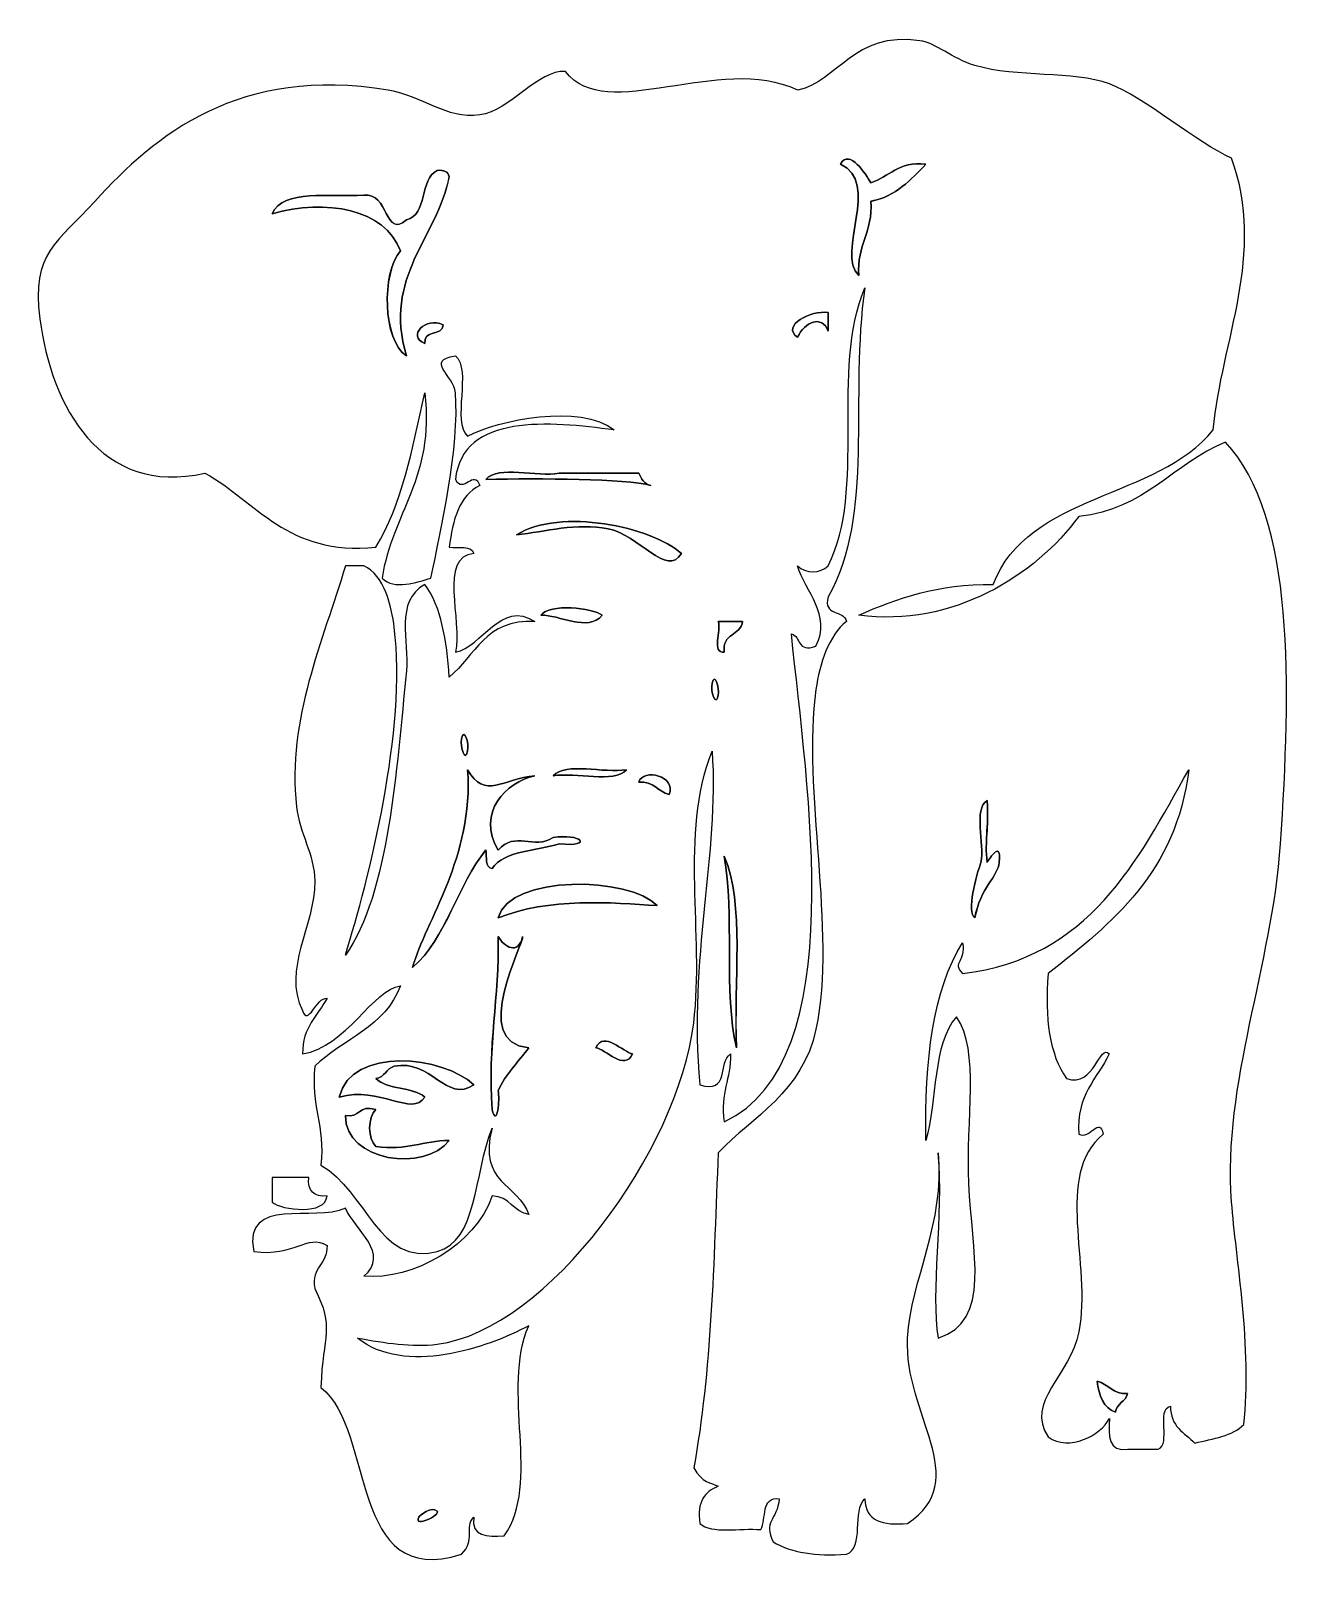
# Model space of a CAD drawing. Header units: centimetres. Extents: x -66 to 65, y -66 to 66.
# Drawn here: x 21.814 to 25.632, y -19.237 to -14.531 of the extents above; entities that cross this region are included whole.
import ezdxf

# ---------------------------------------------------------------- set-up
doc = ezdxf.new("R2010")
doc.units = ezdxf.units.CM
doc.header["$MEASUREMENT"] = 0
doc.layers.add('Layer 1', color=7, linetype='Continuous')

msp = doc.modelspace()

# ---------------------------------------------------------------- linework, layer by layer
at = {"layer": 'Layer 1'}
for points, knots in [([(25.06873, -17.61864), (25.03899, -17.58377), (25.02476, -17.72225), (24.93953, -17.69315), (24.93953, -17.69315), (24.88817, -17.62071), (24.87328, -17.51154), (24.88413, -17.37618), (24.88413, -17.37618), (25.07741, -17.22333), (25.27098, -17.0708), (25.30855, -16.76063), (25.30855, -16.76063), (25.15258, -17.0382), (25.00989, -17.32909), (24.62579, -17.37618), (24.62579, -17.37618), (24.59118, -17.34057), (24.63685, -17.34242), (24.62579, -17.28297), (24.62579, -17.28297), (24.53483, -17.42712), (24.51138, -17.63963), (24.51511, -17.87971), (24.51511, -17.87971), (24.54951, -17.75906), (24.53424, -17.58824), (24.6074, -17.50673), (24.6074, -17.50673), (24.67913, -17.60944), (24.63563, -17.81807), (24.64426, -18.01018), (24.64426, -18.01018), (24.65344, -18.21431), (24.71514, -18.42629), (24.55195, -18.47651), (24.55195, -18.47651), (24.52838, -18.33779), (24.56751, -18.10882), (24.55195, -17.91702), (24.55195, -17.91702), (24.57428, -18.13078), (24.46964, -18.29831), (24.45977, -18.47651), (24.45977, -18.47651), (24.4472, -18.70577), (24.65924, -18.9041), (24.45977, -19.03605), (24.45977, -19.03605), (24.38484, -19.04333), (24.33124, -19.02914), (24.33052, -18.96146), (24.33052, -18.96146), (24.29144, -18.99641), (24.33023, -19.11026), (24.27522, -19.12929), (24.27522, -19.12929), (24.18256, -19.13596), (24.10795, -19.12437), (24.05382, -19.09201), (24.05382, -19.09201), (24.02273, -19.02975), (24.06557, -19.0283), (24.07229, -18.96146), (24.07229, -18.96146), (24.01633, -18.95461), (24.034, -19.02216), (24.01689, -19.0547), (24.01689, -19.0547), (23.95424, -19.04959), (23.86737, -19.06907), (23.8324, -19.03605), (23.8324, -19.03605), (23.82253, -18.97004), (23.84801, -18.93998), (23.88783, -18.92413), (23.88783, -18.92413), (23.86629, -18.91249), (23.83954, -18.91463), (23.81396, -18.86825), (23.81396, -18.86825), (23.86746, -18.58038), (23.87452, -18.24558), (23.88783, -17.91702), (23.88783, -17.91702), (23.99184, -17.80804), (24.14299, -17.73411), (24.18297, -17.54401), (24.18297, -17.54401), (24.24597, -17.24519), (24.1396, -16.81807), (24.18297, -16.51822), (24.18297, -16.51822), (24.19424, -16.44049), (24.22189, -16.35487), (24.2752, -16.31306), (24.2752, -16.31306), (24.26774, -16.2771), (24.20366, -16.29832), (24.2199, -16.23842), (24.2199, -16.23842), (24.36082, -15.99143), (24.28287, -15.63596), (24.3305, -15.30595), (24.3305, -15.30595), (24.22604, -15.55802), (24.33738, -15.9133), (24.2199, -16.14526), (24.2199, -16.14526), (24.19561, -16.16915), (24.15185, -16.16915), (24.12767, -16.14526), (24.12767, -16.14526), (24.15103, -16.22403), (24.23102, -16.29239), (24.18297, -16.38767), (24.18297, -16.38767), (24.12505, -16.4091), (24.13818, -16.35841), (24.10912, -16.35036), (24.10912, -16.35036), (24.15428, -16.811), (24.29406, -17.64134), (23.90621, -17.82377), (23.90621, -17.82377), (23.89258, -17.7354), (23.92695, -17.69558), (23.92463, -17.61866), (23.92463, -17.61866), (23.8878, -17.6435), (23.92222, -17.7405), (23.8324, -17.71182), (23.8324, -17.71182), (23.79647, -17.32907), (23.89159, -17.01589), (23.86931, -16.70479), (23.86931, -16.70479), (23.77014, -16.96014), (23.84724, -17.25126), (23.81396, -17.52534), (23.81396, -17.52534), (23.76755, -17.90864), (23.37425, -18.45194), (23.03902, -18.49514), (23.03902, -18.49514), (22.96367, -18.5048), (22.88207, -18.49146), (22.79915, -18.47649), (22.79915, -18.47649), (22.93843, -18.59148), (23.19325, -18.50678), (23.3157, -18.43924), (23.3157, -18.43924), (23.23241, -18.63188), (23.35399, -18.91663), (23.24196, -19.07334), (23.24196, -19.07334), (23.18907, -19.07702), (23.14123, -19.07567), (23.14978, -19.01741), (23.14978, -19.01741), (23.11935, -19.04728), (23.15801, -19.08705), (23.11287, -19.1293), (23.11287, -19.1293), (22.76978, -19.23662), (22.85445, -18.75859), (22.68835, -18.62574), (22.68835, -18.62574), (22.69359, -18.46413), (22.73137, -18.4476), (22.66996, -18.3274), (22.66996, -18.3274), (22.65792, -18.25914), (22.70986, -18.25575), (22.70682, -18.19678), (22.70682, -18.19678), (22.64586, -18.16082), (22.60956, -18.23163), (22.4855, -18.21546), (22.4855, -18.21546), (22.45243, -18.04525), (22.67066, -18.12905), (22.76223, -18.08486), (22.76223, -18.08486), (22.79173, -18.14931), (22.8992, -18.22295), (22.81758, -18.29004), (22.81758, -18.29004), (22.96572, -18.30277), (23.15529, -18.19627), (23.20514, -18.04755), (23.20514, -18.04755), (23.26009, -18.04784), (23.26777, -18.09605), (23.31574, -18.10351), (23.31574, -18.10351), (23.28515, -18.01019), (23.16075, -18.01151), (23.20514, -17.84242), (23.20514, -17.84242), (23.14989, -17.98511), (23.16111, -18.18334), (23.03906, -18.21546), (23.03906, -18.21546), (22.86475, -18.26129), (22.8252, -18.03306), (22.68838, -17.95437), (22.68838, -17.95437), (22.70124, -17.83576), (22.65716, -17.77456), (22.66999, -17.65597), (22.66999, -17.65597), (22.75505, -17.57405), (22.88332, -17.5359), (22.92833, -17.41345), (22.92833, -17.41345), (22.84538, -17.42324), (22.76601, -17.59739), (22.63305, -17.61869), (22.63305, -17.61869), (22.63223, -17.53701), (22.67914, -17.50357), (22.70684, -17.45084), (22.70684, -17.45084), (22.67435, -17.44552), (22.64977, -17.53858), (22.63305, -17.48809), (22.63305, -17.48809), (22.56995, -17.36053), (22.67078, -17.23491), (22.66999, -17.0964), (22.66999, -17.0964), (22.66951, -17.01835), (22.62297, -16.95043), (22.61461, -16.87264), (22.61461, -16.87264), (22.58585, -16.60546), (22.69488, -16.37379), (22.76222, -16.14527), (22.76222, -16.14527), (22.78058, -16.14527), (22.79916, -16.14527), (22.81757, -16.14527), (22.81757, -16.14527), (22.88057, -16.17279), (22.90176, -16.26775), (22.9098, -16.33175), (22.9098, -16.33175), (22.94872, -16.63734), (22.83331, -17.09285), (22.76222, -17.32026), (22.76222, -17.32026), (22.89488, -17.1327), (22.91565, -16.76268), (22.94671, -16.4623), (22.94671, -16.4623), (22.95589, -16.37361), (22.90956, -16.25204), (23.00211, -16.20121), (23.00211, -16.20121), (23.05228, -16.26857), (23.06826, -16.3706), (23.07593, -16.48095), (23.07593, -16.48095), (23.15409, -16.41695), (23.1852, -16.30543), (23.3343, -16.31307), (23.3343, -16.31307), (23.23117, -16.24687), (23.17637, -16.38938), (23.09432, -16.40628), (23.09432, -16.40628), (23.11644, -16.31047), (23.04204, -16.11722), (23.14983, -16.10794), (23.14983, -16.10794), (23.14406, -16.08262), (23.10358, -16.09244), (23.07596, -16.08929), (23.07596, -16.08929), (23.08567, -16.00592), (23.10639, -15.93353), (23.16814, -15.90284), (23.16814, -15.90284), (23.15002, -15.85051), (23.11901, -15.92985), (23.09432, -15.88408), (23.09432, -15.88408), (23.11721, -15.68495), (23.37936, -15.70866), (23.57412, -15.73496), (23.57412, -15.73496), (23.47093, -15.65416), (23.22389, -15.70416), (23.13134, -15.75359), (23.13134, -15.75359), (23.08229, -15.70983), (23.14489, -15.5533), (23.09435, -15.51115), (23.09435, -15.51115), (23.00175, -15.52544), (23.08983, -15.56928), (23.09435, -15.62304), (23.09435, -15.62304), (23.10819, -15.7838), (23.0503, -16.03619), (23.02061, -16.18253), (23.02061, -16.18253), (22.97828, -16.19441), (22.90935, -16.21947), (22.87295, -16.18253), (22.87295, -16.18253), (22.90388, -15.98375), (23.03165, -15.88289), (23.00217, -15.62304), (23.00217, -15.62304), (22.96486, -15.79044), (22.932, -15.96245), (22.85456, -16.08929), (22.85456, -16.08929), (22.58341, -16.11464), (22.49782, -15.95237), (22.33788, -15.86551), (22.33788, -15.86551), (22.02385, -15.93642), (21.87438, -15.66541), (21.83972, -15.39929), (21.83972, -15.39929), (21.81363, -15.19969), (21.89338, -15.16849), (22.00575, -15.0448), (22.00575, -15.0448), (22.18863, -14.84382), (22.44205, -14.63414), (22.8915, -14.7092), (22.8915, -14.7092), (22.99837, -14.72701), (23.06475, -14.79778), (23.1682, -14.78381), (23.1682, -14.78381), (23.26035, -14.77132), (23.3446, -14.64572), (23.42665, -14.65319), (23.42665, -14.65319), (23.54931, -14.81414), (23.89086, -14.59705), (24.12782, -14.70918), (24.12782, -14.70918), (24.2513, -14.68291), (24.29459, -14.53109), (24.49678, -14.5599), (24.49678, -14.5599), (24.54695, -14.56707), (24.59182, -14.61321), (24.66286, -14.63451), (24.66286, -14.63451), (24.79158, -14.67319), (24.95766, -14.64935), (25.06884, -14.69042), (25.06884, -14.69042), (25.17285, -14.729), (25.33734, -14.87087), (25.43788, -14.91426), (25.43788, -14.91426), (25.54316, -15.20559), (25.40727, -15.46383), (25.3825, -15.73494), (25.3825, -15.73494), (25.21399, -15.94367), (24.82238, -15.92716), (24.71826, -16.20116), (24.71826, -16.20116), (24.5512, -16.20026), (24.4273, -16.24278), (24.31228, -16.29437), (24.31228, -16.29437), (24.59544, -16.33181), (24.84571, -16.17467), (24.97654, -15.99597), (24.97654, -15.99597), (25.17773, -15.97562), (25.26131, -15.83621), (25.41937, -15.77221), (25.41937, -15.77221), (25.6318, -15.99681), (25.61691, -16.51074), (25.5855, -16.9845), (25.5855, -16.9845), (25.561, -17.35301), (25.41082, -17.70713), (25.43784, -18.06612), (25.43784, -18.06612), (25.4502, -18.23037), (25.50113, -18.50954), (25.4747, -18.73761), (25.4747, -18.73761), (25.44136, -18.77224), (25.38154, -18.78016), (25.32709, -18.7936), (25.32709, -18.7936), (25.29629, -18.76254), (25.25248, -18.74468), (25.2533, -18.68168), (25.2533, -18.68168), (25.20951, -18.69332), (25.25624, -18.79648), (25.21636, -18.81217), (25.21636, -18.81217), (25.18567, -18.81217), (25.15487, -18.81217), (25.12418, -18.81217), (25.12418, -18.81217), (25.0665, -18.82072), (25.06523, -18.77232), (25.06883, -18.71896), (25.06883, -18.71896), (25.04351, -18.77047), (24.94728, -18.82027), (24.88423, -18.77495), (24.88423, -18.77495), (24.81253, -18.66827), (24.95061, -18.59022), (24.97654, -18.45795), (24.97654, -18.45795), (25.01647, -18.25388), (24.90002, -17.98419), (25.05036, -17.86102), (25.05036, -17.86102), (25.03822, -17.80519), (25.01088, -17.87885), (24.97654, -17.86102), (24.97654, -17.86102), (24.96885, -17.74143), (25.03179, -17.69317), (25.06873, -17.61864)], [0, 0, 0, 0, 0.0090909, 0.0090909, 0.0090909, 0.0090909, 0.0181818, 0.0181818, 0.0181818, 0.0181818, 0.0272727, 0.0272727, 0.0272727, 0.0272727, 0.0363636, 0.0363636, 0.0363636, 0.0363636, 0.0454545, 0.0454545, 0.0454545, 0.0454545, 0.0545455, 0.0545455, 0.0545455, 0.0545455, 0.0636364, 0.0636364, 0.0636364, 0.0636364, 0.0727273, 0.0727273, 0.0727273, 0.0727273, 0.0818182, 0.0818182, 0.0818182, 0.0818182, 0.0909091, 0.0909091, 0.0909091, 0.0909091, 0.1, 0.1, 0.1, 0.1, 0.1090909, 0.1090909, 0.1090909, 0.1090909, 0.1181818, 0.1181818, 0.1181818, 0.1181818, 0.1272727, 0.1272727, 0.1272727, 0.1272727, 0.1363636, 0.1363636, 0.1363636, 0.1363636, 0.1454545, 0.1454545, 0.1454545, 0.1454545, 0.1545455, 0.1545455, 0.1545455, 0.1545455, 0.1636364, 0.1636364, 0.1636364, 0.1636364, 0.1727273, 0.1727273, 0.1727273, 0.1727273, 0.1818182, 0.1818182, 0.1818182, 0.1818182, 0.1909091, 0.1909091, 0.1909091, 0.1909091, 0.2, 0.2, 0.2, 0.2, 0.2090909, 0.2090909, 0.2090909, 0.2090909, 0.2181818, 0.2181818, 0.2181818, 0.2181818, 0.2272727, 0.2272727, 0.2272727, 0.2272727, 0.2363636, 0.2363636, 0.2363636, 0.2363636, 0.2454545, 0.2454545, 0.2454545, 0.2454545, 0.2545455, 0.2545455, 0.2545455, 0.2545455, 0.2636364, 0.2636364, 0.2636364, 0.2636364, 0.2727273, 0.2727273, 0.2727273, 0.2727273, 0.2818182, 0.2818182, 0.2818182, 0.2818182, 0.2909091, 0.2909091, 0.2909091, 0.2909091, 0.3, 0.3, 0.3, 0.3, 0.3090909, 0.3090909, 0.3090909, 0.3090909, 0.3181818, 0.3181818, 0.3181818, 0.3181818, 0.3272727, 0.3272727, 0.3272727, 0.3272727, 0.3363636, 0.3363636, 0.3363636, 0.3363636, 0.3454545, 0.3454545, 0.3454545, 0.3454545, 0.3545455, 0.3545455, 0.3545455, 0.3545455, 0.3636364, 0.3636364, 0.3636364, 0.3636364, 0.3727273, 0.3727273, 0.3727273, 0.3727273, 0.3818182, 0.3818182, 0.3818182, 0.3818182, 0.3909091, 0.3909091, 0.3909091, 0.3909091, 0.4, 0.4, 0.4, 0.4, 0.4090909, 0.4090909, 0.4090909, 0.4090909, 0.4181818, 0.4181818, 0.4181818, 0.4181818, 0.4272727, 0.4272727, 0.4272727, 0.4272727, 0.4363636, 0.4363636, 0.4363636, 0.4363636, 0.4454545, 0.4454545, 0.4454545, 0.4454545, 0.4545455, 0.4545455, 0.4545455, 0.4545455, 0.4636364, 0.4636364, 0.4636364, 0.4636364, 0.4727273, 0.4727273, 0.4727273, 0.4727273, 0.4818182, 0.4818182, 0.4818182, 0.4818182, 0.4909091, 0.4909091, 0.4909091, 0.4909091, 0.5, 0.5, 0.5, 0.5, 0.5090909, 0.5090909, 0.5090909, 0.5090909, 0.5181818, 0.5181818, 0.5181818, 0.5181818, 0.5272727, 0.5272727, 0.5272727, 0.5272727, 0.5363636, 0.5363636, 0.5363636, 0.5363636, 0.5454545, 0.5454545, 0.5454545, 0.5454545, 0.5545455, 0.5545455, 0.5545455, 0.5545455, 0.5636364, 0.5636364, 0.5636364, 0.5636364, 0.5727273, 0.5727273, 0.5727273, 0.5727273, 0.5818182, 0.5818182, 0.5818182, 0.5818182, 0.5909091, 0.5909091, 0.5909091, 0.5909091, 0.6, 0.6, 0.6, 0.6, 0.6090909, 0.6090909, 0.6090909, 0.6090909, 0.6181818, 0.6181818, 0.6181818, 0.6181818, 0.6272727, 0.6272727, 0.6272727, 0.6272727, 0.6363636, 0.6363636, 0.6363636, 0.6363636, 0.6454545, 0.6454545, 0.6454545, 0.6454545, 0.6545455, 0.6545455, 0.6545455, 0.6545455, 0.6636364, 0.6636364, 0.6636364, 0.6636364, 0.6727273, 0.6727273, 0.6727273, 0.6727273, 0.6818182, 0.6818182, 0.6818182, 0.6818182, 0.6909091, 0.6909091, 0.6909091, 0.6909091, 0.7, 0.7, 0.7, 0.7, 0.7090909, 0.7090909, 0.7090909, 0.7090909, 0.7181818, 0.7181818, 0.7181818, 0.7181818, 0.7272727, 0.7272727, 0.7272727, 0.7272727, 0.7363636, 0.7363636, 0.7363636, 0.7363636, 0.7454545, 0.7454545, 0.7454545, 0.7454545, 0.7545455, 0.7545455, 0.7545455, 0.7545455, 0.7636364, 0.7636364, 0.7636364, 0.7636364, 0.7727273, 0.7727273, 0.7727273, 0.7727273, 0.7818182, 0.7818182, 0.7818182, 0.7818182, 0.7909091, 0.7909091, 0.7909091, 0.7909091, 0.8, 0.8, 0.8, 0.8, 0.8090909, 0.8090909, 0.8090909, 0.8090909, 0.8181818, 0.8181818, 0.8181818, 0.8181818, 0.8272727, 0.8272727, 0.8272727, 0.8272727, 0.8363636, 0.8363636, 0.8363636, 0.8363636, 0.8454545, 0.8454545, 0.8454545, 0.8454545, 0.8545455, 0.8545455, 0.8545455, 0.8545455, 0.8636364, 0.8636364, 0.8636364, 0.8636364, 0.8727273, 0.8727273, 0.8727273, 0.8727273, 0.8818182, 0.8818182, 0.8818182, 0.8818182, 0.8909091, 0.8909091, 0.8909091, 0.8909091, 0.9, 0.9, 0.9, 0.9, 0.9090909, 0.9090909, 0.9090909, 0.9090909, 0.9181818, 0.9181818, 0.9181818, 0.9181818, 0.9272727, 0.9272727, 0.9272727, 0.9272727, 0.9363636, 0.9363636, 0.9363636, 0.9363636, 0.9454545, 0.9454545, 0.9454545, 0.9454545, 0.9545455, 0.9545455, 0.9545455, 0.9545455, 0.9636364, 0.9636364, 0.9636364, 0.9636364, 0.9727273, 0.9727273, 0.9727273, 0.9727273, 0.9818182, 0.9818182, 0.9818182, 0.9818182, 1, 1, 1, 1]), ([(24.31221, -15.26869), (24.30591, -15.17529), (24.35542, -15.1382), (24.34912, -15.04477), (24.34912, -15.04477), (24.42625, -15.02953), (24.46866, -14.97921), (24.51517, -14.93293), (24.51517, -14.93293), (24.43143, -14.92296), (24.4046, -14.97047), (24.34912, -14.98892), (24.34912, -14.98892), (24.33393, -14.96524), (24.28448, -14.88253), (24.25691, -14.93293), (24.25691, -14.93293), (24.38005, -14.98458), (24.24222, -15.20154), (24.31221, -15.26869)], [0, 0, 0, 0, 0.1666667, 0.1666667, 0.1666667, 0.1666667, 0.3333333, 0.3333333, 0.3333333, 0.3333333, 0.5, 0.5, 0.5, 0.5, 0.6666667, 0.6666667, 0.6666667, 0.6666667, 1, 1, 1, 1]), ([(22.94669, -15.10081), (22.88007, -15.15889), (22.89404, -15.01596), (22.81755, -15.02622), (22.81755, -15.02622), (22.7137, -15.03315), (22.57673, -15.00664), (22.54077, -15.08215), (22.54077, -15.08215), (22.70415, -15.03672), (22.88163, -15.06741), (22.92828, -15.19404), (22.92828, -15.19404), (22.87124, -15.26164), (22.8746, -15.46476), (22.94667, -15.51114), (22.94667, -15.51114), (22.87481, -15.27262), (23.03872, -15.1558), (23.07589, -14.97023), (23.07589, -14.97023), (23.07184, -14.95581), (23.06039, -14.94861), (23.03901, -14.9516), (23.03901, -14.9516), (22.98532, -14.97828), (23.01109, -15.08504), (22.94669, -15.10081)], [0, 0, 0, 0, 0.125, 0.125, 0.125, 0.125, 0.25, 0.25, 0.25, 0.25, 0.375, 0.375, 0.375, 0.375, 0.5, 0.5, 0.5, 0.5, 0.625, 0.625, 0.625, 0.625, 0.75, 0.75, 0.75, 0.75, 1, 1, 1, 1]), ([(24.12771, -15.45517), (24.14822, -15.40982), (24.20079, -15.38543), (24.21994, -15.43657), (24.21994, -15.43657), (24.21994, -15.41786), (24.21994, -15.39929), (24.21994, -15.38058), (24.21994, -15.38058), (24.16756, -15.37257), (24.0763, -15.41995), (24.12771, -15.45517)], [0, 0, 0, 0, 0.25, 0.25, 0.25, 0.25, 0.5, 0.5, 0.5, 0.5, 1, 1, 1, 1]), ([(23.0021, -15.47385), (22.99644, -15.43083), (23.05544, -15.45308), (23.0575, -15.41786), (23.0575, -15.41786), (23.0049, -15.3923), (22.94651, -15.45133), (23.0021, -15.47385)], [0, 0, 0, 0, 0.3333333, 0.3333333, 0.3333333, 0.3333333, 1, 1, 1, 1]), ([(23.64794, -15.86551), (23.56801, -15.86551), (23.488, -15.86551), (23.40802, -15.86551), (23.40802, -15.86551), (23.33986, -15.87744), (23.22424, -15.84135), (23.18667, -15.88408), (23.18667, -15.88408), (23.34926, -15.88162), (23.60778, -15.88088), (23.68485, -15.90284), (23.68485, -15.90284), (23.66411, -15.89885), (23.65607, -15.88205), (23.64794, -15.86551)], [0, 0, 0, 0, 0.2, 0.2, 0.2, 0.2, 0.4, 0.4, 0.4, 0.4, 0.6, 0.6, 0.6, 0.6, 1, 1, 1, 1]), ([(23.55571, -16.03334), (23.64903, -16.05154), (23.73274, -16.18196), (23.77711, -16.10795), (23.77711, -16.10795), (23.68691, -16.0281), (23.41209, -15.96769), (23.27895, -16.05196), (23.27895, -16.05196), (23.36563, -16.0417), (23.46062, -16.01487), (23.55571, -16.03334)], [0, 0, 0, 0, 0.25, 0.25, 0.25, 0.25, 0.5, 0.5, 0.5, 0.5, 1, 1, 1, 1]), ([(23.53722, -16.29443), (23.50925, -16.27173), (23.37826, -16.25779), (23.35265, -16.29443), (23.35265, -16.29443), (23.4058, -16.29183), (23.4966, -16.34629), (23.53722, -16.29443)], [0, 0, 0, 0, 0.3333333, 0.3333333, 0.3333333, 0.3333333, 1, 1, 1, 1]), ([(23.90626, -16.40629), (23.89756, -16.34771), (23.95595, -16.35705), (23.96164, -16.31308), (23.96164, -16.31308), (23.93698, -16.31308), (23.91245, -16.31308), (23.88787, -16.31308), (23.88787, -16.31308), (23.89787, -16.3402), (23.86622, -16.40947), (23.90626, -16.40629)], [0, 0, 0, 0, 0.25, 0.25, 0.25, 0.25, 0.5, 0.5, 0.5, 0.5, 1, 1, 1, 1]), ([(23.88787, -16.53694), (23.89284, -16.51149), (23.87641, -16.46413), (23.86935, -16.49963), (23.86935, -16.49963), (23.86435, -16.52501), (23.8807, -16.5724), (23.88787, -16.53694)], [0, 0, 0, 0, 0.3333333, 0.3333333, 0.3333333, 0.3333333, 1, 1, 1, 1]), ([(23.13129, -16.7048), (23.13621, -16.67937), (23.11986, -16.63188), (23.1129, -16.66741), (23.1129, -16.66741), (23.10772, -16.69281), (23.12425, -16.7402), (23.13129, -16.7048)], [0, 0, 0, 0, 0.3333333, 0.3333333, 0.3333333, 0.3333333, 1, 1, 1, 1]), ([(23.61106, -16.76065), (23.54282, -16.77258), (23.4272, -16.73655), (23.3896, -16.77936), (23.3896, -16.77936), (23.45781, -16.76745), (23.57333, -16.80354), (23.61106, -16.76065)], [0, 0, 0, 0, 0.3333333, 0.3333333, 0.3333333, 0.3333333, 1, 1, 1, 1]), ([(23.33428, -16.77936), (23.23826, -16.78698), (23.18334, -16.8531), (23.13129, -16.76065), (23.13129, -16.76065), (23.15034, -17.02251), (23.00458, -17.2169), (22.96511, -17.3576), (22.96511, -17.3576), (23.06872, -17.26931), (23.09947, -17.10781), (23.18667, -17.00314), (23.18667, -17.00314), (23.18947, -17.02515), (23.18342, -17.05608), (23.20514, -17.05913), (23.20514, -17.05913), (23.2429, -17.00402), (23.33759, -17.00648), (23.40802, -16.9846), (23.40802, -16.9846), (23.51478, -16.99455), (23.472, -16.95124), (23.3896, -16.96584), (23.3896, -16.96584), (23.33195, -17.00349), (23.27443, -16.94446), (23.22352, -17.00315), (23.22352, -17.00315), (23.15629, -16.89083), (23.24848, -16.79729), (23.33428, -16.77936)], [0, 0, 0, 0, 0.1111111, 0.1111111, 0.1111111, 0.1111111, 0.2222222, 0.2222222, 0.2222222, 0.2222222, 0.3333333, 0.3333333, 0.3333333, 0.3333333, 0.4444444, 0.4444444, 0.4444444, 0.4444444, 0.5555556, 0.5555556, 0.5555556, 0.5555556, 0.6666667, 0.6666667, 0.6666667, 0.6666667, 0.7777778, 0.7777778, 0.7777778, 0.7777778, 1, 1, 1, 1]), ([(23.7402, -16.83532), (23.76216, -16.77984), (23.66239, -16.75526), (23.64797, -16.79799), (23.64797, -16.79799), (23.69385, -16.7951), (23.70499, -16.8273), (23.7402, -16.83532)], [0, 0, 0, 0, 0.3333333, 0.3333333, 0.3333333, 0.3333333, 1, 1, 1, 1]), ([(24.73652, -17.04045), (24.74427, -16.96433), (24.69988, -17.04127), (24.69972, -17.04045), (24.69972, -17.04045), (24.69226, -16.97065), (24.70477, -16.94504), (24.69972, -16.85397), (24.69972, -16.85397), (24.65762, -16.87982), (24.69276, -16.98375), (24.68123, -17.04045), (24.68123, -17.04045), (24.66779, -17.07789), (24.63564, -17.19169), (24.66279, -17.20833), (24.66279, -17.20833), (24.67871, -17.11736), (24.73226, -17.08394), (24.73652, -17.04045)], [0, 0, 0, 0, 0.1666667, 0.1666667, 0.1666667, 0.1666667, 0.3333333, 0.3333333, 0.3333333, 0.3333333, 0.5, 0.5, 0.5, 0.5, 0.6666667, 0.6666667, 0.6666667, 0.6666667, 1, 1, 1, 1]), ([(23.94309, -17.59993), (23.93454, -17.40356), (23.96823, -17.16424), (23.90623, -17.02176), (23.90623, -17.02176), (23.93756, -17.19533), (23.9038, -17.43457), (23.94309, -17.59993)], [0, 0, 0, 0, 0.3333333, 0.3333333, 0.3333333, 0.3333333, 1, 1, 1, 1]), ([(23.2235, -17.20833), (23.37466, -17.14658), (23.56905, -17.1616), (23.70324, -17.17105), (23.70324, -17.17105), (23.62228, -17.0832), (23.25752, -17.07508), (23.2235, -17.20833)], [0, 0, 0, 0, 0.3333333, 0.3333333, 0.3333333, 0.3333333, 1, 1, 1, 1]), ([(23.2235, -17.26426), (23.2281, -17.44918), (23.19098, -17.59208), (23.20514, -17.78642), (23.20514, -17.78642), (23.22049, -17.84574), (23.22946, -17.75335), (23.2235, -17.73049), (23.2235, -17.73049), (23.2461, -17.67887), (23.28486, -17.64326), (23.31571, -17.59994), (23.31571, -17.59994), (23.13511, -17.58772), (23.3047, -17.27805), (23.29737, -17.26424), (23.29737, -17.26424), (23.2848, -17.32252), (23.24109, -17.29561), (23.2235, -17.26426)], [0, 0, 0, 0, 0.1666667, 0.1666667, 0.1666667, 0.1666667, 0.3333333, 0.3333333, 0.3333333, 0.3333333, 0.5, 0.5, 0.5, 0.5, 0.6666667, 0.6666667, 0.6666667, 0.6666667, 1, 1, 1, 1]), ([(23.6295, -17.61864), (23.60082, -17.61438), (23.5434, -17.54688), (23.51882, -17.59993), (23.51882, -17.59993), (23.54748, -17.60422), (23.60487, -17.67169), (23.6295, -17.61864)], [0, 0, 0, 0, 0.3333333, 0.3333333, 0.3333333, 0.3333333, 1, 1, 1, 1]), ([(22.74373, -17.74913), (22.86584, -17.71426), (22.96476, -17.81017), (23.0021, -17.74913), (23.0021, -17.74913), (22.9658, -17.71738), (22.88799, -17.72767), (22.85449, -17.69317), (22.85449, -17.69317), (22.88079, -17.68878), (22.88558, -17.6625), (22.90981, -17.65594), (22.90981, -17.65594), (23.01988, -17.63229), (23.06771, -17.7691), (23.14979, -17.71182), (23.14979, -17.71182), (23.06075, -17.62605), (22.78022, -17.59348), (22.74373, -17.74913)], [0, 0, 0, 0, 0.1666667, 0.1666667, 0.1666667, 0.1666667, 0.3333333, 0.3333333, 0.3333333, 0.3333333, 0.5, 0.5, 0.5, 0.5, 0.6666667, 0.6666667, 0.6666667, 0.6666667, 1, 1, 1, 1]), ([(22.76222, -17.80507), (22.76037, -17.94437), (23.00431, -17.97663), (23.07591, -17.87968), (23.07591, -17.87968), (22.99722, -17.88111), (22.94685, -17.91087), (22.85448, -17.89833), (22.85448, -17.89833), (22.82919, -17.87452), (22.82919, -17.81025), (22.85448, -17.78641), (22.85448, -17.78641), (22.80226, -17.77104), (22.80665, -17.81274), (22.76222, -17.80507)], [0, 0, 0, 0, 0.2, 0.2, 0.2, 0.2, 0.4, 0.4, 0.4, 0.4, 0.6, 0.6, 0.6, 0.6, 1, 1, 1, 1]), ([(22.54079, -17.99162), (22.57767, -17.99162), (22.61461, -17.99162), (22.65154, -17.99162), (22.65154, -17.99162), (22.64818, -18.03234), (22.66662, -18.05089), (22.70684, -18.04753), (22.70684, -18.04753), (22.70337, -18.10648), (22.57055, -18.09079), (22.54081, -18.06616), (22.54081, -18.06616), (22.54079, -18.04131), (22.54079, -18.01649), (22.54079, -17.99162)], [0, 0, 0, 0, 0.2, 0.2, 0.2, 0.2, 0.4, 0.4, 0.4, 0.4, 0.6, 0.6, 0.6, 0.6, 1, 1, 1, 1]), ([(25.08714, -18.70036), (25.09164, -18.67372), (25.11757, -18.6689), (25.12408, -18.64437), (25.12408, -18.64437), (25.07812, -18.64728), (25.06698, -18.61503), (25.03179, -18.60706), (25.03179, -18.60706), (25.03801, -18.65052), (25.05076, -18.68748), (25.08714, -18.70036)], [0, 0, 0, 0, 0.25, 0.25, 0.25, 0.25, 0.5, 0.5, 0.5, 0.5, 1, 1, 1, 1]), ([(23.03906, -18.99873), (23.02334, -18.98291), (22.98635, -19.01228), (22.98371, -19.01741), (22.98371, -19.01741), (22.96619, -19.05009), (23.05181, -19.01162), (23.03906, -18.99873)], [0, 0, 0, 0, 0.3333333, 0.3333333, 0.3333333, 0.3333333, 1, 1, 1, 1])]:
    msp.add_open_spline(points, degree=3, knots=knots, dxfattribs=at)
at = {"layer": 'Layer 1', "color": 7}
for points, knots in [([(24.25688, -14.93296), (24.28445, -14.88258), (24.3339, -14.96529), (24.34909, -14.98895), (24.34909, -14.98895), (24.4046, -14.97051), (24.4314, -14.92299), (24.51514, -14.93296), (24.51514, -14.93296), (24.4686, -14.97924), (24.42621, -15.02953), (24.34909, -15.0448), (24.34909, -15.0448), (24.35539, -15.13822), (24.30588, -15.17532), (24.31218, -15.26872), (24.31218, -15.26872), (24.24222, -15.20154), (24.38005, -14.98458), (24.25688, -14.93296)], [0, 0, 0, 0, 0.1666667, 0.1666667, 0.1666667, 0.1666667, 0.3333333, 0.3333333, 0.3333333, 0.3333333, 0.5, 0.5, 0.5, 0.5, 0.6666667, 0.6666667, 0.6666667, 0.6666667, 1, 1, 1, 1]), ([(23.03906, -14.95161), (23.06044, -14.94862), (23.07187, -14.95582), (23.07594, -14.97024), (23.07594, -14.97024), (23.03877, -15.15585), (22.87486, -15.27266), (22.94672, -15.51115), (22.94672, -15.51115), (22.87462, -15.46477), (22.87126, -15.26162), (22.92833, -15.19405), (22.92833, -15.19405), (22.88166, -15.06745), (22.70417, -15.03676), (22.54082, -15.08216), (22.54082, -15.08216), (22.57678, -15.00665), (22.71375, -15.03313), (22.8176, -15.02623), (22.8176, -15.02623), (22.89409, -15.01596), (22.88012, -15.15892), (22.94674, -15.10082), (22.94674, -15.10082), (23.01109, -15.08504), (22.98532, -14.97828), (23.03906, -14.95161)], [0, 0, 0, 0, 0.125, 0.125, 0.125, 0.125, 0.25, 0.25, 0.25, 0.25, 0.375, 0.375, 0.375, 0.375, 0.5, 0.5, 0.5, 0.5, 0.625, 0.625, 0.625, 0.625, 0.75, 0.75, 0.75, 0.75, 1, 1, 1, 1]), ([(24.21995, -15.38058), (24.21995, -15.39929), (24.21995, -15.41786), (24.21995, -15.43657), (24.21995, -15.43657), (24.20077, -15.38543), (24.14822, -15.40982), (24.12772, -15.45517), (24.12772, -15.45517), (24.0763, -15.41995), (24.16756, -15.37257), (24.21995, -15.38058)], [0, 0, 0, 0, 0.25, 0.25, 0.25, 0.25, 0.5, 0.5, 0.5, 0.5, 1, 1, 1, 1]), ([(23.0575, -15.41786), (23.05544, -15.45308), (22.99643, -15.43082), (23.0021, -15.47385), (23.0021, -15.47385), (22.94651, -15.45133), (23.0049, -15.3923), (23.0575, -15.41786)], [0, 0, 0, 0, 0.3333333, 0.3333333, 0.3333333, 0.3333333, 1, 1, 1, 1]), ([(23.68485, -15.90284), (23.60778, -15.88088), (23.34923, -15.88162), (23.18667, -15.88408), (23.18667, -15.88408), (23.22424, -15.84135), (23.33986, -15.87744), (23.40802, -15.86551), (23.40802, -15.86551), (23.488, -15.86551), (23.56804, -15.86551), (23.64794, -15.86551), (23.64794, -15.86551), (23.65607, -15.88205), (23.66411, -15.89885), (23.68485, -15.90284)], [0, 0, 0, 0, 0.2, 0.2, 0.2, 0.2, 0.4, 0.4, 0.4, 0.4, 0.6, 0.6, 0.6, 0.6, 1, 1, 1, 1]), ([(23.27896, -16.05196), (23.4121, -15.96769), (23.68692, -16.02812), (23.77712, -16.10795), (23.77712, -16.10795), (23.73275, -16.18195), (23.64904, -16.05151), (23.55572, -16.03334), (23.55572, -16.03334), (23.46062, -16.01487), (23.36563, -16.0417), (23.27896, -16.05196)], [0, 0, 0, 0, 0.25, 0.25, 0.25, 0.25, 0.5, 0.5, 0.5, 0.5, 1, 1, 1, 1]), ([(23.35264, -16.29443), (23.37825, -16.25779), (23.50925, -16.27173), (23.53721, -16.29443), (23.53721, -16.29443), (23.4966, -16.34629), (23.4058, -16.29183), (23.35264, -16.29443)], [0, 0, 0, 0, 0.3333333, 0.3333333, 0.3333333, 0.3333333, 1, 1, 1, 1]), ([(23.88787, -16.31308), (23.91245, -16.31308), (23.93698, -16.31308), (23.96164, -16.31308), (23.96164, -16.31308), (23.95595, -16.35705), (23.89756, -16.34774), (23.90626, -16.40629), (23.90626, -16.40629), (23.86622, -16.40947), (23.89787, -16.3402), (23.88787, -16.31308)], [0, 0, 0, 0, 0.25, 0.25, 0.25, 0.25, 0.5, 0.5, 0.5, 0.5, 1, 1, 1, 1]), ([(23.86932, -16.49964), (23.87641, -16.46413), (23.89284, -16.51149), (23.88784, -16.53695), (23.88784, -16.53695), (23.8807, -16.5724), (23.86435, -16.52501), (23.86932, -16.49964)], [0, 0, 0, 0, 0.3333333, 0.3333333, 0.3333333, 0.3333333, 1, 1, 1, 1]), ([(23.1129, -16.66741), (23.11989, -16.63188), (23.13621, -16.67937), (23.13129, -16.7048), (23.13129, -16.7048), (23.12425, -16.7402), (23.10772, -16.69281), (23.1129, -16.66741)], [0, 0, 0, 0, 0.3333333, 0.3333333, 0.3333333, 0.3333333, 1, 1, 1, 1]), ([(23.3896, -16.77936), (23.4272, -16.73655), (23.54282, -16.77259), (23.61106, -16.76065), (23.61106, -16.76065), (23.57333, -16.80354), (23.45781, -16.76745), (23.3896, -16.77936)], [0, 0, 0, 0, 0.3333333, 0.3333333, 0.3333333, 0.3333333, 1, 1, 1, 1]), ([(23.2235, -17.00311), (23.27443, -16.94443), (23.33195, -17.00345), (23.38958, -16.9658), (23.38958, -16.9658), (23.47197, -16.95119), (23.51475, -16.99451), (23.408, -16.98456), (23.408, -16.98456), (23.33757, -17.00644), (23.24287, -17.00398), (23.20512, -17.05909), (23.20512, -17.05909), (23.1834, -17.05605), (23.18946, -17.02512), (23.18665, -17.0031), (23.18665, -17.0031), (23.09944, -17.10777), (23.0687, -17.2693), (22.96509, -17.35756), (22.96509, -17.35756), (23.00457, -17.21688), (23.15032, -17.02249), (23.13127, -16.76061), (23.13127, -16.76061), (23.18331, -16.85306), (23.23824, -16.78694), (23.33426, -16.77932), (23.33426, -16.77932), (23.24848, -16.79729), (23.15629, -16.89083), (23.2235, -17.00311)], [0, 0, 0, 0, 0.1111111, 0.1111111, 0.1111111, 0.1111111, 0.2222222, 0.2222222, 0.2222222, 0.2222222, 0.3333333, 0.3333333, 0.3333333, 0.3333333, 0.4444444, 0.4444444, 0.4444444, 0.4444444, 0.5555556, 0.5555556, 0.5555556, 0.5555556, 0.6666667, 0.6666667, 0.6666667, 0.6666667, 0.7777778, 0.7777778, 0.7777778, 0.7777778, 1, 1, 1, 1]), ([(23.64794, -16.79798), (23.66236, -16.75525), (23.76213, -16.77983), (23.74017, -16.83531), (23.74017, -16.83531), (23.70499, -16.8273), (23.69385, -16.7951), (23.64794, -16.79798)], [0, 0, 0, 0, 0.3333333, 0.3333333, 0.3333333, 0.3333333, 1, 1, 1, 1]), ([(24.66278, -17.20833), (24.63566, -17.19169), (24.66778, -17.07789), (24.68122, -17.04045), (24.68122, -17.04045), (24.69278, -16.98375), (24.65762, -16.87982), (24.69971, -16.85397), (24.69971, -16.85397), (24.70476, -16.94501), (24.69225, -16.97065), (24.69971, -17.04045), (24.69971, -17.04045), (24.69987, -17.04127), (24.74427, -16.96433), (24.73651, -17.04045), (24.73651, -17.04045), (24.73226, -17.08394), (24.67871, -17.11736), (24.66278, -17.20833)], [0, 0, 0, 0, 0.1666667, 0.1666667, 0.1666667, 0.1666667, 0.3333333, 0.3333333, 0.3333333, 0.3333333, 0.5, 0.5, 0.5, 0.5, 0.6666667, 0.6666667, 0.6666667, 0.6666667, 1, 1, 1, 1]), ([(23.90626, -17.02179), (23.96825, -17.16427), (23.93454, -17.40358), (23.94312, -17.59996), (23.94312, -17.59996), (23.9038, -17.43457), (23.93756, -17.19533), (23.90626, -17.02179)], [0, 0, 0, 0, 0.3333333, 0.3333333, 0.3333333, 0.3333333, 1, 1, 1, 1]), ([(23.70324, -17.17105), (23.56904, -17.16163), (23.37465, -17.14658), (23.2235, -17.20833), (23.2235, -17.20833), (23.25752, -17.07508), (23.62228, -17.0832), (23.70324, -17.17105)], [0, 0, 0, 0, 0.3333333, 0.3333333, 0.3333333, 0.3333333, 1, 1, 1, 1]), ([(23.29737, -17.26426), (23.3047, -17.27804), (23.1351, -17.58774), (23.31571, -17.59996), (23.31571, -17.59996), (23.28486, -17.64327), (23.2461, -17.67886), (23.2235, -17.73051), (23.2235, -17.73051), (23.22945, -17.75337), (23.22048, -17.84576), (23.20514, -17.78644), (23.20514, -17.78644), (23.19101, -17.59208), (23.22811, -17.4492), (23.2235, -17.26428), (23.2235, -17.26428), (23.24109, -17.29561), (23.2848, -17.32252), (23.29737, -17.26426)], [0, 0, 0, 0, 0.1666667, 0.1666667, 0.1666667, 0.1666667, 0.3333333, 0.3333333, 0.3333333, 0.3333333, 0.5, 0.5, 0.5, 0.5, 0.6666667, 0.6666667, 0.6666667, 0.6666667, 1, 1, 1, 1]), ([(23.51883, -17.59993), (23.54341, -17.54688), (23.60082, -17.61438), (23.62951, -17.61864), (23.62951, -17.61864), (23.60487, -17.67169), (23.54748, -17.60422), (23.51883, -17.59993)], [0, 0, 0, 0, 0.3333333, 0.3333333, 0.3333333, 0.3333333, 1, 1, 1, 1]), ([(23.14979, -17.71183), (23.06769, -17.76911), (23.01988, -17.6323), (22.90981, -17.65595), (22.90981, -17.65595), (22.88557, -17.66251), (22.88079, -17.68878), (22.85449, -17.69318), (22.85449, -17.69318), (22.88801, -17.72771), (22.9658, -17.71739), (23.0021, -17.74914), (23.0021, -17.74914), (22.96479, -17.81018), (22.86587, -17.71427), (22.74373, -17.74914), (22.74373, -17.74914), (22.78022, -17.59348), (23.06075, -17.62605), (23.14979, -17.71183)], [0, 0, 0, 0, 0.1666667, 0.1666667, 0.1666667, 0.1666667, 0.3333333, 0.3333333, 0.3333333, 0.3333333, 0.5, 0.5, 0.5, 0.5, 0.6666667, 0.6666667, 0.6666667, 0.6666667, 1, 1, 1, 1]), ([(22.85448, -17.78641), (22.82919, -17.81025), (22.82919, -17.87452), (22.85448, -17.89833), (22.85448, -17.89833), (22.94685, -17.91087), (22.99725, -17.88111), (23.07591, -17.87968), (23.07591, -17.87968), (23.00431, -17.97662), (22.76034, -17.94434), (22.76222, -17.80507), (22.76222, -17.80507), (22.80665, -17.81274), (22.80226, -17.77104), (22.85448, -17.78641)], [0, 0, 0, 0, 0.2, 0.2, 0.2, 0.2, 0.4, 0.4, 0.4, 0.4, 0.6, 0.6, 0.6, 0.6, 1, 1, 1, 1]), ([(25.03179, -18.60707), (25.06698, -18.61503), (25.07812, -18.64731), (25.12408, -18.64438), (25.12408, -18.64438), (25.11757, -18.66891), (25.09162, -18.67372), (25.08714, -18.70037), (25.08714, -18.70037), (25.05076, -18.68748), (25.03801, -18.65052), (25.03179, -18.60707)], [0, 0, 0, 0, 0.25, 0.25, 0.25, 0.25, 0.5, 0.5, 0.5, 0.5, 1, 1, 1, 1]), ([(22.98371, -19.01741), (22.98636, -19.01228), (23.02334, -18.98291), (23.03906, -18.99873), (23.03906, -18.99873), (23.05181, -19.01162), (22.96619, -19.05009), (22.98371, -19.01741)], [0, 0, 0, 0, 0.3333333, 0.3333333, 0.3333333, 0.3333333, 1, 1, 1, 1])]:
    msp.add_open_spline(points, degree=3, knots=knots, dxfattribs=at)

doc.saveas('drawing.dxf')
